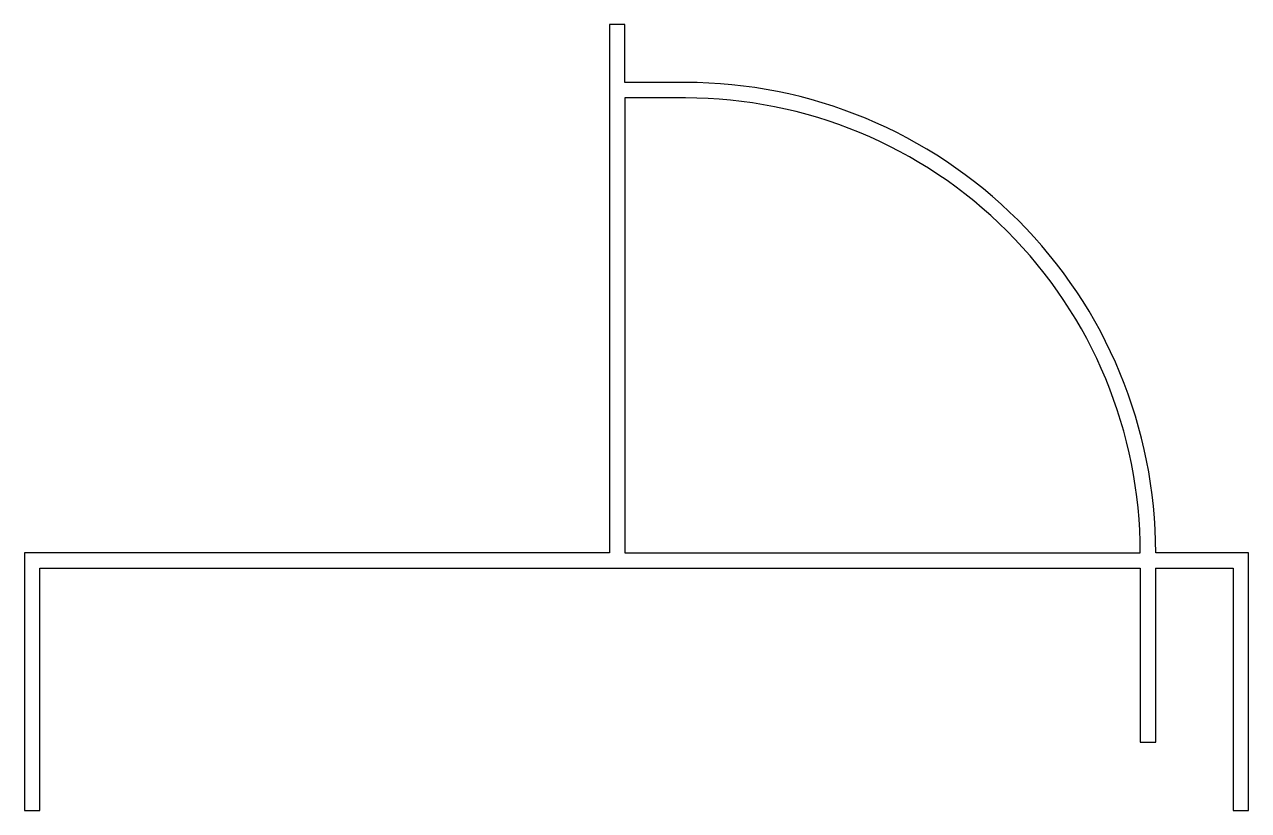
# Model space of a CAD drawing. Extents: x 178.5 to 273.5, y 203.1 to 264.1.
import ezdxf

# ---------------------------------------------------------------- set-up
doc = ezdxf.new("R2010")
doc.units = 0
doc.layers.add('ANA', color=220, linetype='CONTINUOUS')

msp = doc.modelspace()

# ---------------------------------------------------------------- linework, layer by layer
at = {"layer": 'ANA'}
msp.add_lwpolyline([(266.242, 221.89), (272.262, 221.89), (272.262, 203.09), (273.462, 203.09), (273.462, 223.09), (266.262, 223.09, 0.414214), (229.762, 259.59), (225.062, 259.59), (225.062, 264.09), (223.862, 264.09), (223.862, 223.09), (178.462, 223.09), (178.462, 203.09), (179.662, 203.09), (179.662, 221.89), (265.062, 221.89), (265.062, 208.39), (266.262, 208.39), (266.262, 221.89)], format="xyb", dxfattribs=at)
msp.add_lwpolyline([(225.062, 258.39), (225.062, 223.09), (265.062, 223.09, 0.414214), (229.762, 258.39)], format="xyb", close=True, dxfattribs=at)

doc.saveas('drawing.dxf')
